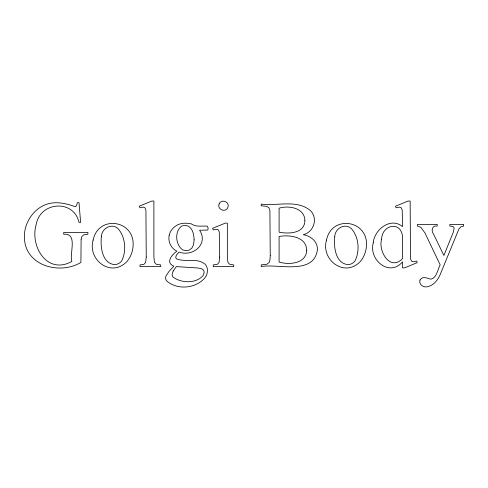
<?xml version="1.0" encoding="UTF-8"?>
<svg xmlns="http://www.w3.org/2000/svg" width="488" height="488" viewBox="0 0 488 488"><rect width="100%" height="100%" fill="white"/><g stroke="black" fill="none" stroke-linecap="round" stroke-linejoin="round"><path stroke-width="0.73" d="M81.124 239.163L80.898 262.477C59.011 275.439 23.9 265.368 24.4 236.302A33.147 33.147 0 0 1 26.633 224.321C29.963 215.867 36.368 208.455 44.853 204.917C54.693 200.83 65.422 203.142 75.042 206.625L76.543 205.82L77.299 202.666L79.007 202.666L80.618 222.388L79.007 222.388C73.81 199.153 40.48 201.538 36.301 224.071C29.53 245.982 46.994 275.33 71.907 261.422C68.985 254.425 78.422 232.855 63.708 234.228L63.708 232.477L87.901 232.477L87.901 234.228L83.716 234.832L81.819 236.625L81.124 239.163M270.242 255.523L269.98 259.866L269.181 262.385L266.924 264.252L261.214 264.874L261.214 266.582C277.385 263.294 314.272 275.873 317.432 249.484C317.706 241.548 310.569 235.808 303.237 234.691C313.546 232.349 318.103 218.972 310.886 211.072C297.607 198.982 277.068 206.32 261.214 204.094L261.214 205.796L266.674 206.308L268.906 207.827L269.907 210.419L270.242 255.523M381.61 239.254C377.95 251.033 390.18 271.7 402.545 258.609L402.545 236.857C401.215 220.484 381.897 224.675 381.61 239.254M101.37 236.82C100.321 246.647 101.919 263.044 114.302 264.6A8.991 8.991 0 0 0 121.677 260.909C126.648 250.984 125.544 237.046 117.992 228.61C111.599 222.577 101.425 228.585 101.37 236.82M334.725 236.82C333.676 246.647 335.274 263.044 347.657 264.6A8.991 8.991 0 0 0 355.032 260.909C360.004 250.984 358.9 237.046 351.348 228.61C344.955 222.577 334.78 228.585 334.725 236.82M373.271 242.786C368.44 259.634 389.43 277.526 402.545 261.836L402.545 267.869L404.662 267.869L417.197 262.66L416.691 261.049L413.373 261.836L411.597 261.19L410.493 258.908L410.146 201.05L408.072 201.05L395.493 206.21L396.091 207.827L399.269 207.089L401.112 207.687L402.197 209.944L402.545 226.627C390.76 216.702 374.387 229.5 373.271 242.786M169.159 235.399C167.872 241.67 171.05 248.435 176.882 251.186C172.105 254.474 165.017 262.69 173.887 266.21L169.19 271.188L165.963 275.933L165.456 278.148L166.316 280.588C176.754 290.305 195.719 288.774 204.826 277.898C208.034 274.024 208.632 267.912 205.015 264.093C197.006 257.493 185.501 262.526 176.442 258.884L175.686 257.365L176.4 255.126L179.139 252.064C192.723 257.225 208.785 244.061 199.598 230.22L207.412 230.086L207.894 229.714L208.126 228.055L207.388 226.188C201.928 225.663 196.091 227.353 191.32 223.864C187.221 223.083 182.957 222.766 178.974 224.254C174.179 226.139 170.263 230.312 169.159 235.399M306.738 250.265C306.263 263.776 289.067 265.1 279.093 262.062L279.093 236.442C289.677 234.679 306.336 236.558 306.738 250.265M146.241 257.042L145.637 262.343L143.978 264.319L140.019 264.923L140.019 266.582L160.711 266.582L160.711 264.923L156.239 264.252L154.464 262.294L153.891 257.042L153.891 201.05L151.817 201.05L139.232 206.21L140.019 207.827L143.057 207.089L144.881 207.687L145.918 209.925L146.241 257.042M194.114 239.852L193.553 244.726L191.857 248.099L189.289 250.069L186.099 250.728L182.738 249.966C175.448 244.903 174.338 231.257 181.768 226.017L184.903 225.34L188.252 226.096C193.028 228.939 193.852 234.801 194.114 239.852M219.691 257.042L219.069 262.343L217.386 264.319L213.244 264.923L213.244 266.582L233.746 266.582L233.746 264.923L229.622 264.276L227.92 262.318L227.341 257.042L227.341 223.126L225.316 223.126L212.597 228.286L213.244 229.946L216.373 229.256L218.264 229.83L219.277 231.879L219.691 257.042M93.135 240.102C87.291 260.171 111.63 278.184 127.203 261.257A26.931 26.931 0 0 0 133.151 244.689C133.864 219.814 98.228 214.848 93.135 240.102M326.49 240.102C320.647 260.171 344.985 278.184 360.559 261.257A26.931 26.931 0 0 0 366.506 244.689C367.22 219.814 331.584 214.848 326.49 240.102M304.896 220.405C304.768 233.587 288.75 234.057 279.093 232.203L279.093 208.193C288.798 205.198 304.512 207.857 304.896 220.405M420.003 280.039C418.625 283.723 422.334 287.127 425.908 286.95C432.795 286.413 437.681 280.533 440.188 274.549L458.946 228.884L460.971 226.81L463.6 226.072L463.6 224.37L449.869 224.37L449.869 226.072L452.632 226.371L453.785 227.182L454.108 228.427L453.321 232.16L443.879 255.474L433.6 234.185C430.819 230.824 432.057 224.968 437.193 226.072L437.193 224.37L417.521 224.37L417.521 226.072L420.93 227.365L425.03 233.081L440.188 264.923C437.492 269.541 437.047 277.684 430.88 279.203C427.421 278.215 422.199 275.793 420.003 280.039M219.155 203.917C216.764 209.395 225.682 213.122 227.829 207.504C230.238 202.02 221.339 198.372 219.155 203.917M173.149 270.956L172.044 274.689L172.715 276.763C180.883 283.357 196.054 283.87 203.221 275.47L204.21 272.249L203.624 270.2L201.861 268.839L198.287 268.034L176.424 266.582L173.149 270.956"/></g></svg>
